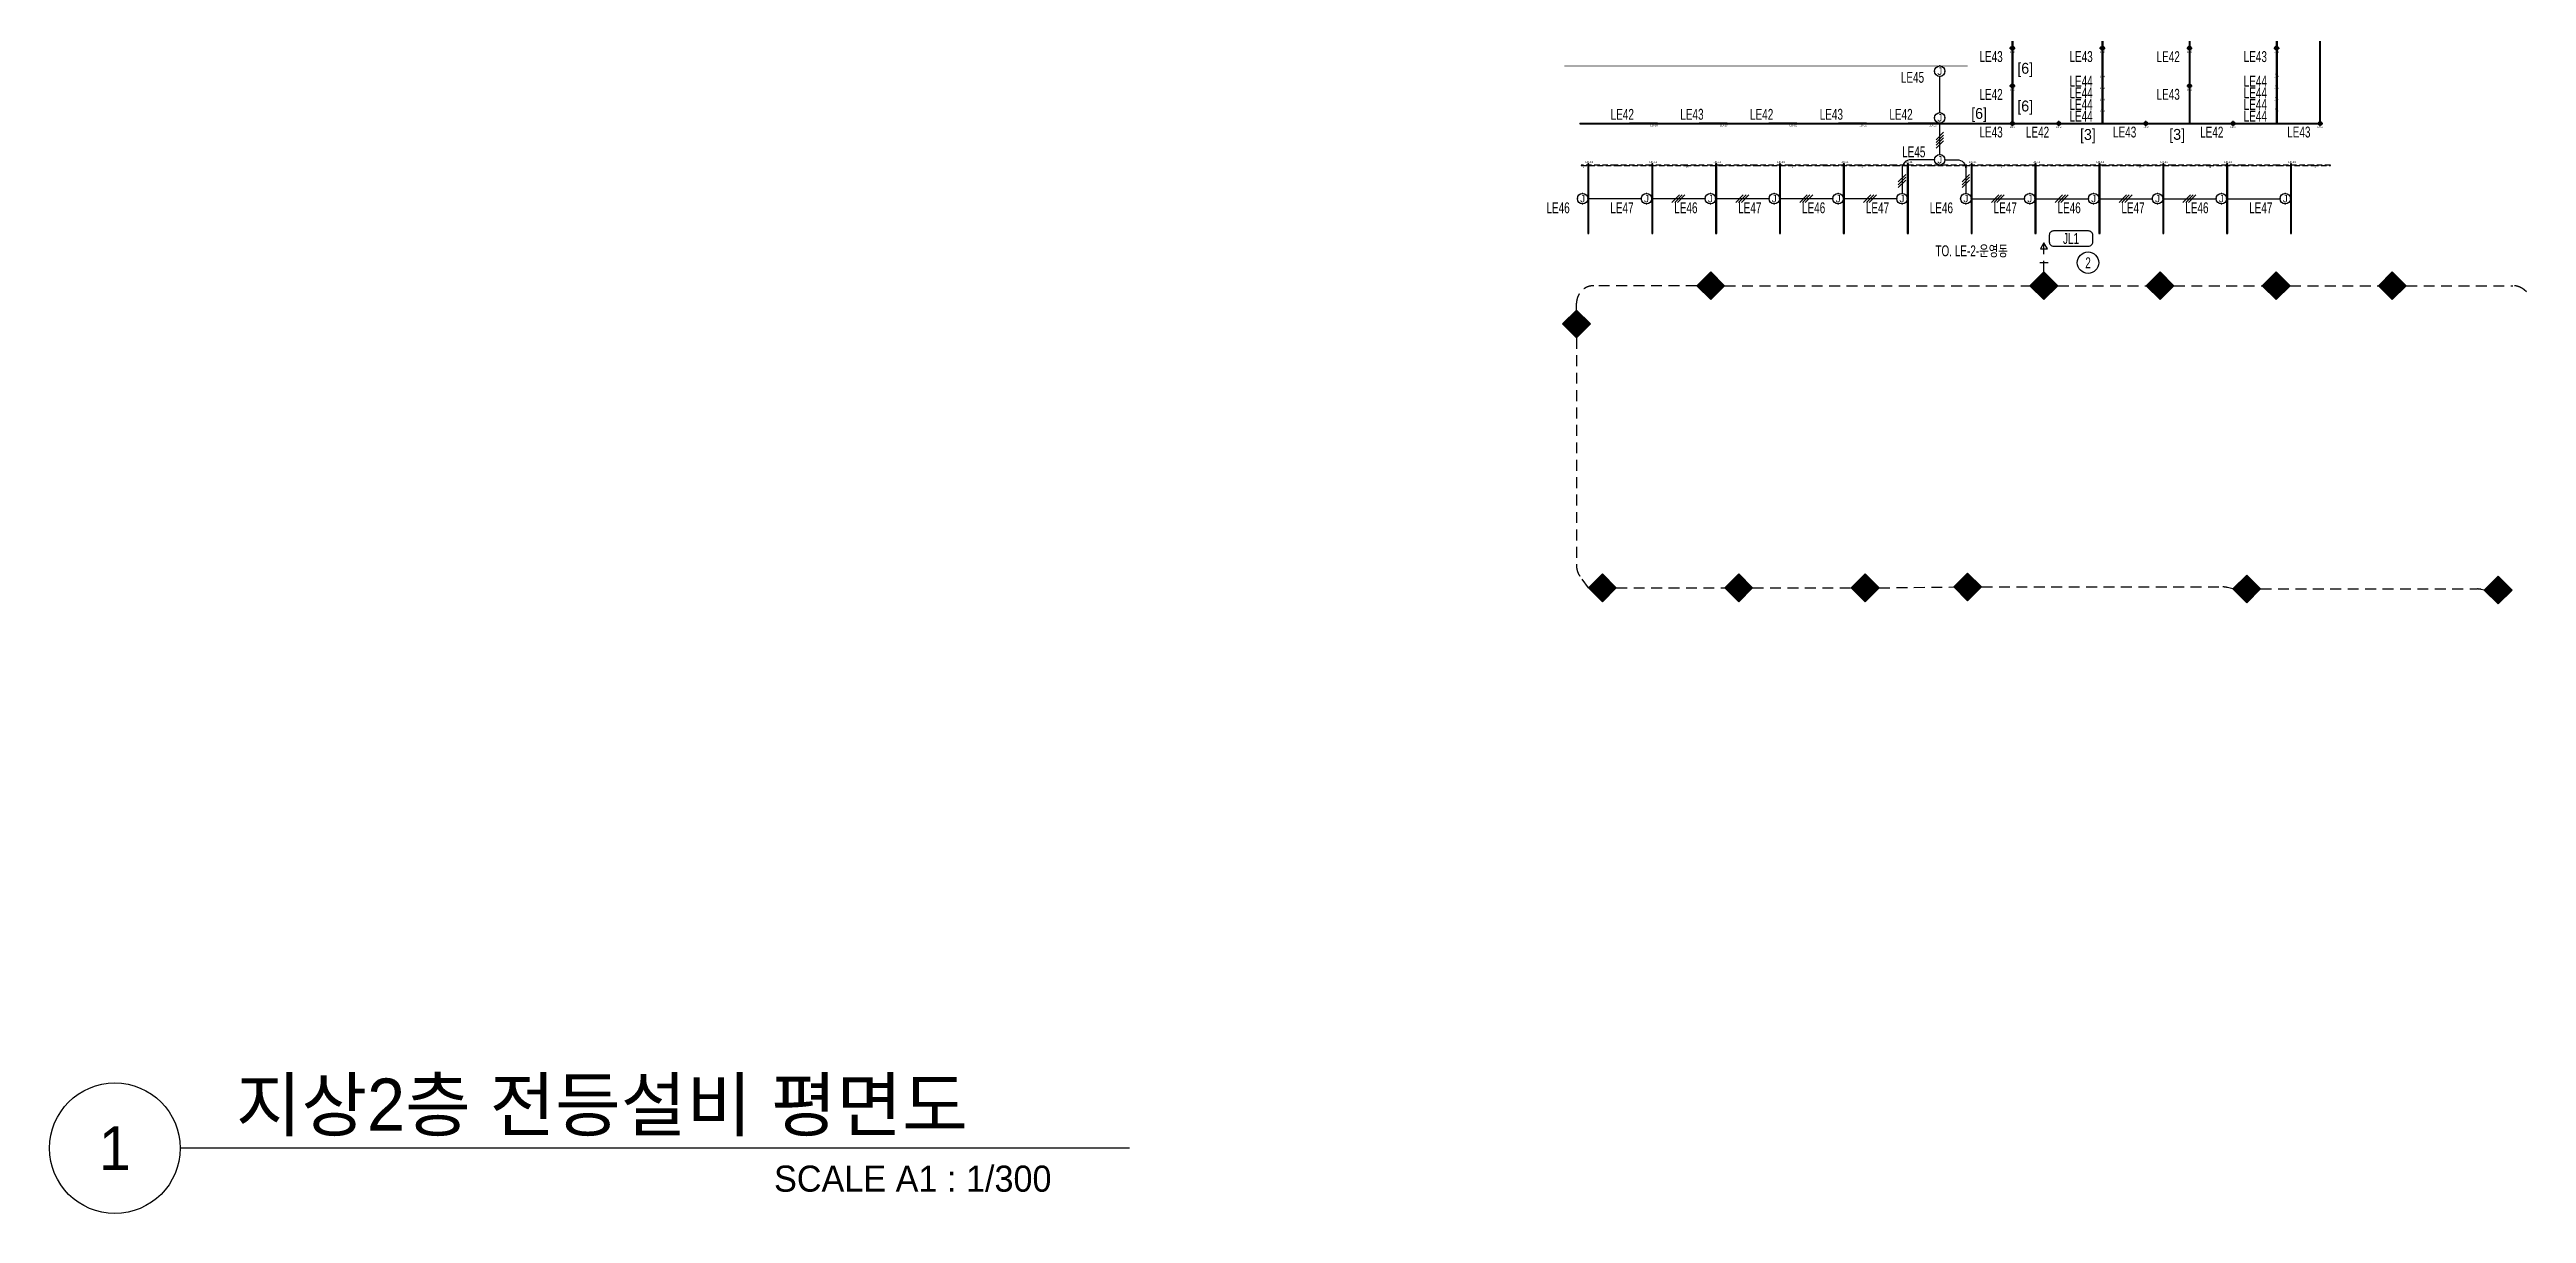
# Model space of a CAD drawing. Header units: millimetres. Extents: x 86947 to 500447, y -530175 to 1059536.
# Drawn here: x 93454 to 178760, y -169350 to -129245 of the extents above; entities that cross this region are included whole.
import ezdxf
from ezdxf.enums import TextEntityAlignment as Align

# ---------------------------------------------------------------- set-up
doc = ezdxf.new("R2010")
doc.units = ezdxf.units.MM
doc.header["$LTSCALE"] = 150
for name, pattern in [('CENTER2', [1.125, 0.75, -0.125, 0.125, -0.125]), ('CENTERX2', [4, 2.5, -0.5, 0.5, -0.5]), ('D2', [6.5, 2.5, -1.5, 2.5]), ('DASHED2', [0.375, 0.25, -0.125]), ('HIDEN', [0.1875, 0.125, -0.0625])]:
    doc.linetypes.add(name, pattern=pattern)
for name, color, linetype in [('------04 Lighting Switch', 2, 'Continuous'), ('------04 Number of Strands (가닥수)', 1, 'Continuous'), ('-----20 General Symbol', 3, 'Continuous'), ('-----21 Embeded Wire in Ceiling or Wall', 4, 'Continuous'), ('-----22 Embeded in Floor', 4, 'D2'), ('-----29 Indicator', 1, 'Continuous'), ('-----30 Text', 2, 'Continuous'), ('-----41 Drawing Title', 2, 'Continuous'), ('e', 1, 'Continuous'), ('I-C-LIGHT', 10, 'Continuous')]:
    doc.layers.add(name, color=color, linetype=linetype)
doc.layers.add('조경설비', color=9, linetype='Continuous', lineweight=0)
doc.styles.add('ELEC', font='')
doc.styles.get('ELEC').set_extended_font_data('Dotum')

# ---------------------------------------------------------------- blocks, each defined once
blk = doc.blocks.new('line pen')
at = {"layer": 'I-C-LIGHT', "color": 1, "linetype": 'CENTER2', "const_width": 5}
blk.add_lwpolyline([(1491820, 242497), (1492786, 242497)], dxfattribs=at)
at = {"layer": 'I-C-LIGHT', "color": 4}
blk.add_lwpolyline([(1491820, 242486), (1492786, 242486), (1492786, 242508), (1491820, 242508)], close=True, dxfattribs=at)
at = {"color": 9, "insert": (1492532, 242471), "char_height": 70, "width": 560.53, "attachment_point": 1, "line_spacing_factor": 0.45, "style": 'ELEC'}
blk.add_mtext('LD-10', dxfattribs=at)
blk = doc.blocks.new('l-pen3')
at = {"layer": 'I-C-LIGHT', "color": 1}
for p, q in [((1500900, 242206), (1500897, 242206)), ((1500953, 242206), (1500903, 242206)), ((1500928, 242236), (1500928, 242234)), ((1500928, 242181), (1500928, 242231)), ((1500928, 242175), (1500928, 242178)), ((1500956, 242206), (1500958, 242206))]:
    blk.add_line(p, q, dxfattribs=at)
at = {"layer": 'I-C-LIGHT', "color": 6}
blk.add_circle((1500928, 242206), 17.5, dxfattribs=at)
at = {"layer": 'I-C-LIGHT', "color": 9}
for radius in [12.5, 12]:
    blk.add_circle((1500928, 242206), radius, dxfattribs=at)
at = {"layer": 'I-C-LIGHT', "color": 9, "insert": (1500928, 242128), "char_height": 60, "width": 294.84, "attachment_point": 5, "style": 'ELEC'}
blk.add_mtext('LP-4', dxfattribs=at)
blk = doc.blocks.new('L-spot-2')
at = {"color": 2}
blk.add_lwpolyline([(1496158, 242399), (1496128, 242369), (1496158, 242339), (1496188, 242369)], close=True, dxfattribs=at)
at = {"layer": 'I-C-LIGHT', "color": 1}
for p, q in [((1496062, 242369), (1496253, 242369)), ((1496158, 242274), (1496158, 242465))]:
    blk.add_line(p, q, dxfattribs=at)
at = {"layer": 'I-C-LIGHT', "color": 4}
blk.add_circle((1496158, 242369), 65, dxfattribs=at)
at = {"layer": 'I-C-LIGHT', "color": 8}
blk.add_circle((1496158, 242369), 55.6, dxfattribs=at)
at = {"layer": 'I-C-LIGHT', "color": 9, "insert": (1496158, 242244), "char_height": 60, "width": 294.84, "attachment_point": 5, "style": 'ELEC'}
blk.add_mtext('LS-2', dxfattribs=at)
blk = doc.blocks.new('LD-11')
at = {"layer": 'I-C-LIGHT'}
blk.add_lwpolyline([(1470551, 221005), (1470551, 223405), (1470511, 223405), (1470511, 221005), (1470551, 221005)], dxfattribs=at)
blk.add_lwpolyline([(1470546, 221010), (1470546, 223400), (1470516, 223400), (1470516, 221010)], close=True, dxfattribs=at)
at = {"layer": 'I-C-LIGHT', "linetype": 'HIDEN', "ltscale": 2, "const_width": 10}
blk.add_lwpolyline([(1470531, 223400), (1470531, 221010)], dxfattribs=at)
at = {"color": 9, "insert": (1470430, 223504), "char_height": 70, "width": 560.53, "attachment_point": 1, "line_spacing_factor": 0.45, "style": 'ELEC'}
blk.add_mtext('LD-11', dxfattribs=at)
blk = doc.blocks.new('2F 인테리어')
at = {"layer": 'I-C-LIGHT', "color": 4}
for p, q in [((-88146, -127991), (-88146, -131795)), ((-85146, -128006), (-85146, -131699)), ((-82146, -127991), (-82146, -131795))]:
    blk.add_line(p, q, dxfattribs=at)
at = {"layer": 'I-C-LIGHT', "color": 1}
blk.add_line((-106146, -131780), (-106146, -131810), dxfattribs=at)
at = {"layer": 'I-C-LIGHT', "color": 1, "elevation": 0}
for points in [[(-106146, -131810), (-80631, -131810), (-80631, -127880), (-91261, -127880), (-91261, -131795)], [(-106146, -131780), (-80661, -131780), (-80661, -127910), (-91231, -127910), (-91231, -131795)]]:
    blk.add_lwpolyline(points, dxfattribs=at)
at = {"layer": 'I-C-LIGHT', "color": 4, "elevation": 0}
blk.add_lwpolyline([(-106146, -131795), (-80646, -131795), (-80646, -127895), (-91246, -127895), (-91246, -131795)], dxfattribs=at)
at = {"layer": 'I-C-LIGHT', "color": 1}
for points in [[(-88161, -127895), (-88161, -131795)], [(-88131, -127895), (-88131, -131795)], [(-85161, -127895), (-85161, -131795)], [(-85131, -127895), (-85131, -131795)], [(-82161, -127895), (-82161, -131795)], [(-82131, -127895), (-82131, -131795)]]:
    blk.add_lwpolyline(points, dxfattribs=at)
at = {"layer": 'I-C-LIGHT', "color": 10, "linetype": 'CENTERX2', "const_width": 15}
blk.add_lwpolyline([(-106676, -129815), (-106676, -129815), (-92786, -129815), (-92786, -129815)], dxfattribs=at)
at = {"layer": 'I-C-LIGHT', "linetype": 'DASHED2', "ltscale": 5, "elevation": 0}
for points in [[(-106093, -133245), (-104893, -133245), (-104893, -133225), (-106093, -133225)], [(-104893, -133245), (-103693, -133245), (-103693, -133225), (-104893, -133225)], [(-103693, -133245), (-102493, -133245), (-102493, -133225), (-103693, -133225)], [(-102493, -133245), (-101293, -133245), (-101293, -133225), (-102493, -133225)], [(-101293, -133245), (-100093, -133245), (-100093, -133225), (-101293, -133225)], [(-100093, -133245), (-98893, -133245), (-98893, -133225), (-100093, -133225)], [(-98893, -133245), (-97693, -133245), (-97693, -133225), (-98893, -133225)], [(-97693, -133245), (-96493, -133245), (-96493, -133225), (-97693, -133225)], [(-96493, -133245), (-95293, -133245), (-95293, -133225), (-96493, -133225)], [(-95293, -133245), (-94093, -133245), (-94093, -133225), (-95293, -133225)], [(-94093, -133245), (-92893, -133245), (-92893, -133225), (-94093, -133225)], [(-92893, -133245), (-91693, -133245), (-91693, -133225), (-92893, -133225)], [(-91693, -133245), (-90493, -133245), (-90493, -133225), (-91693, -133225)], [(-90493, -133245), (-89293, -133245), (-89293, -133225), (-90493, -133225)], [(-89293, -133245), (-88093, -133245), (-88093, -133225), (-89293, -133225)], [(-88093, -133245), (-86893, -133245), (-86893, -133225), (-88093, -133225)], [(-86893, -133245), (-85693, -133245), (-85693, -133225), (-86893, -133225)], [(-85693, -133245), (-84493, -133245), (-84493, -133225), (-85693, -133225)], [(-84493, -133245), (-83293, -133245), (-83293, -133225), (-84493, -133225)], [(-83293, -133245), (-82093, -133245), (-82093, -133225), (-83293, -133225)], [(-82093, -133245), (-80893, -133245), (-80893, -133225), (-82093, -133225)], [(-80893, -133245), (-80293, -133245), (-80293, -133225), (-80893, -133225)]]:
    blk.add_lwpolyline(points, close=True, dxfattribs=at)
at = {"layer": 'I-C-LIGHT'}
for name, p in [('L-spot-2', (-1587404, -371564, 0)), ('L-spot-2', (-1584304, -371564)), ('L-spot-2', (-1581304, -371564)), ('L-spot-2', (-1578304, -371564)), ('L-spot-2', (-1587404, -372864, 0)), ('l-pen3', (-1589074, -372301)), ('l-pen3', (-1589074, -372701)), ('L-spot-2', (-1581304, -372864)), ('l-pen3', (-1583074, -372301)), ('l-pen3', (-1583074, -372701)), ('l-pen3', (-1589074, -373101)), ('l-pen3', (-1589074, -373501)), ('l-pen3', (-1583074, -373101)), ('l-pen3', (-1583074, -373501)), ('line pen', (-1596250, -374292, 0)), ('line pen', (-1593850, -374292, 0)), ('line pen', (-1591450, -374292, 0)), ('line pen', (-1589050, -374292, 0)), ('line pen', (-1586650, -374292, 0)), ('L-spot-2', (-1587404, -374164, 0)), ('L-spot-2', (-1585804, -374164)), ('L-spot-2', (-1582804, -374164)), ('L-spot-2', (-1579804, -374164)), ('L-spot-2', (-1576804, -374164)), ('LD-11', (-1576378, -356590)), ('LD-11', (-1574178, -356590)), ('LD-11', (-1571976, -356590)), ('LD-11', (-1569777, -356590, 0)), ('LD-11', (-1567578, -356590)), ('LD-11', (-1565378, -356590)), ('LD-11', (-1563178, -356590)), ('LD-11', (-1560978, -356590)), ('LD-11', (-1558778, -356590)), ('LD-11', (-1556577, -356590)), ('LD-11', (-1554378, -356590)), ('LD-11', (-1552178, -356590))]:
    blk.add_blockref(name, p, dxfattribs=at)
at = {"layer": 'I-C-LIGHT', "color": 9, "char_height": 60, "width": 195.11, "attachment_point": 5, "style": 'ELEC'}
for insert in [(-106046, -133295), (-102444, -133295), (-98846, -133295), (-96446, -133295), (-92846, -133295), (-91647, -133295), (-86846, -133295), (-84446, -133295), (-80845, -133295)]:
    blk.add_mtext('T5', dxfattribs=dict(at, insert=insert))
blk = doc.blocks.new('O04')
blk.add_circle((0, 0), 150)
for p in [(-150, 0), (0, 150), (150, 0), (0, -150)]:
    blk.add_point(p)
at = {"style": 'ELEC'}
blk.add_text('J', height=214, dxfattribs=at).set_placement((0, 0), align=Align.MIDDLE)
blk = doc.blocks.new('*U47')
at = {"color": 0}
for p, q in [((-226, -106), (-14, 106)), ((-146, -106), (66, 106)), ((-66, -106), (146, 106)), ((14, -106), (226, 106))]:
    blk.add_line(p, q, dxfattribs=at)
blk = doc.blocks.new('*U44')
at = {"color": 0}
for p, q in [((-186, -106), (26, 106)), ((-106, -106), (106, 106)), ((-26, -106), (186, 106))]:
    blk.add_line(p, q, dxfattribs=at)
blk = doc.blocks.new('잔디조명')
blk.add_hatch(color=51).paths.add_polyline_path([(225724, 108050), (225244, 108530), (224764, 108050), (225244, 107570)])
at = {"color": 8}
for p, q in [((225244, 108530), (224764, 108050)), ((225724, 108050), (225244, 108530)), ((224764, 108050), (225244, 107570)), ((225244, 107570), (225724, 108050))]:
    blk.add_line(p, q, dxfattribs=at)
blk.add_lwpolyline([(225724, 108050), (225244, 108530), (224764, 108050), (225244, 107570)], close=True, dxfattribs=at)
blk = doc.blocks.new('비컨조명')
blk.add_hatch(color=240).paths.add_polyline_path([(234880, 112270), (234400, 112750), (233920, 112270), (234400, 111790)])
at = {"color": 8}
for p, q in [((234400, 112750), (233920, 112270)), ((233920, 112270), (234400, 111790)), ((234400, 111790), (234880, 112270))]:
    blk.add_line(p, q, dxfattribs=at)
at = {"color": 240}
blk.add_line((234880, 112270), (234400, 112750), dxfattribs=at)
blk.add_lwpolyline([(234880, 112270), (234400, 112750), (233920, 112270), (234400, 111790)], close=True, dxfattribs=at)
blk = doc.blocks.new('O07')
blk.add_lwpolyline([(0, -100), (173, 0), (0, 100)], close=True)

msp = doc.modelspace()

# ---------------------------------------------------------------- linework, layer by layer
at = {"layer": '-----21 Embeded Wire in Ceiling or Wall'}
for points in [[(158554, -131420), (158554, -130173)], [(158554, -132865), (158554, -131780)], [(148274, -134385), (146434, -134385)], [(150475, -134385), (148634, -134385)], [(152674, -134385), (150835, -134385)], [(154874, -134385), (153034, -134385)], [(157074, -134385), (155234, -134385)], [(159634, -134385), (161474, -134385)], [(161834, -134385), (163674, -134385)], [(164034, -134385), (165874, -134385)], [(166234, -134385), (168074, -134385)], [(168434, -134385), (170274, -134385)]]:
    msp.add_lwpolyline(points, dxfattribs=at)
for points in [[(158374, -133045), (157554, -133045, 0.414214), (157254, -133345), (157254, -134205)], [(158734, -133045), (159154, -133045, -0.414214), (159454, -133345), (159454, -134205)]]:
    msp.add_lwpolyline(points, format="xyb", dxfattribs=at)
at = {"layer": '-----22 Embeded in Floor'}
for p, q in [((162140, -136902), (162140, -135902)), ((146045, -138222), (146045, -137982)), ((150185, -137382), (146645, -137382)), ((151145, -137382), (161660, -137382)), ((162620, -137382), (165660, -137382)), ((166620, -137382), (169660, -137382)), ((170620, -137382), (173660, -137382)), ((174620, -137382), (178295, -137382)), ((178760, -137590), (178686, -137527)), ((146045, -139182), (146045, -147039)), ((146455, -147793), (146162, -147394)), ((147415, -147793), (151150, -147793)), ((152110, -147793), (155505, -147793)), ((156465, -147793), (159035, -147763)), ((159995, -147763), (168306, -147763)), ((168645, -147833), (168463, -147783)), ((169605, -147833), (177075, -147833)), ((177305, -147869), (177205, -147847))]:
    msp.add_line(p, q, dxfattribs=at)
for centre, start, end in [((146645, -137982), 90, 180), ((178295, -137982), 49.33228, 90), ((146645, -147039), 180, 216.35523), ((168306, -148363), 74.87216, 90), ((177075, -148433), 77.51747, 90)]:
    msp.add_arc(centre, 600, start, end, dxfattribs=at)
at = {"layer": '-----41 Drawing Title', "color": 7}
msp.add_line((130646, -167100), (97954, -167100), dxfattribs=at)
msp.add_circle((95704, -167100), 2250, dxfattribs=at)
at = {"color": 1, "linetype": 'Continuous'}
msp.add_lwpolyline([(162325, -135872, 0.414214), (162475, -136022), (163675, -136022, 0.414214), (163825, -135872), (163825, -135647, 0.414214), (163675, -135497), (162475, -135497, 0.414214), (162325, -135647)], format="xyb", close=True, dxfattribs=at)
at = {"color": 1}
msp.add_circle((163661, -136591), 371, dxfattribs=at)
at = {"layer": 'e', "elevation": 0}
msp.add_lwpolyline([(163290, -136591, 0, 0, 0), (162290, -136591, 45, 45, 0), (161990, -136591, 0, 0, 0)], format="xyseb", dxfattribs=at)

# ---------------------------------------------------------------- block references
at = {"layer": '------04 Lighting Switch'}
msp.add_blockref('2F 인테리어', (252300, 0), dxfattribs=at)
at = {"layer": '------04 Number of Strands (가닥수)', "xscale": -1.2, "yscale": 1.2, "zscale": 1.2, "rotation": 90}
for name, p in [('*U47', (158554, -132370)), ('*U44', (157254, -133775)), ('*U44', (159454, -133775))]:
    msp.add_blockref(name, p, dxfattribs=at)
at = {"layer": '------04 Number of Strands (가닥수)', "xscale": 1.2, "yscale": 1.2, "zscale": 1.2}
for p in [(149554, -134385), (151754, -134385), (153954, -134385), (156154, -134385), (160554, -134385), (162754, -134385), (164954, -134385), (167154, -134385)]:
    msp.add_blockref('*U44', p, dxfattribs=at)
at = {"layer": '-----20 General Symbol', "xscale": 1.2, "yscale": 1.2, "zscale": 1.2}
for p in [(158554, -129993), (158554, -131600), (158554, -133045), (146254, -134385), (148454, -134385), (150655, -134385), (152854, -134385), (155054, -134385), (157254, -134385), (159454, -134385), (161654, -134385), (163854, -134385), (166054, -134385), (168254, -134385), (170454, -134385)]:
    msp.add_blockref('O04', p, dxfattribs=at)
at = {"layer": '-----22 Embeded in Floor', "xscale": 1.199999999953434, "yscale": 1.199999999953434, "zscale": 1.199999999953434, "rotation": 90}
msp.add_blockref('O07', (162140, -136110), dxfattribs=at)
at = {"layer": '조경설비'}
for name, p in [('잔디조명', (-74579, -245432)), ('비컨조명', (-72260, -249652)), ('비컨조명', (-68260, -249652)), ('비컨조명', (-64260, -249652)), ('비컨조명', (-60260, -249652)), ('잔디조명', (-79199, -246752)), ('잔디조명', (-78309, -255843)), ('잔디조명', (-73615, -255843)), ('잔디조명', (-69259, -255843)), ('잔디조명', (-65729, -255813)), ('잔디조명', (-56119, -255883)), ('잔디조명', (-47459, -255919))]:
    msp.add_blockref(name, p, dxfattribs=at)

# ---------------------------------------------------------------- texts
at = {"layer": '------04 Lighting Switch', "style": 'ELEC', "width": 0.7}
for s, p in [('LE43', (160321, -129489, 0)), ('LE43', (163421, -129489)), ('LE42', (166421, -129489)), ('LE43', (169421, -129489)), ('LE45', (157614, -130206)), ('LE44', (163421, -130339)), ('LE44', (169421, -130339)), ('LE42', (147620, -131477, 0)), ('LE43', (150020, -131477, 0)), ('LE42', (152420, -131477, 0)), ('LE43', (154820, -131477, 0)), ('LE42', (157220, -131477, 0)), ('LE42', (160321, -130789, 0)), ('LE44', (163421, -130739)), ('LE44', (163421, -131139)), ('LE44', (163421, -131539)), ('LE43', (166421, -130789)), ('LE44', (169421, -130739)), ('LE44', (169421, -131139)), ('LE44', (169421, -131539)), ('LE43', (160321, -132089, 0)), ('LE42', (161921, -132089)), ('LE43', (164921, -132089)), ('LE42', (167921, -132089)), ('LE43', (170921, -132089)), ('LE45', (157658, -132776)), ('LE46', (145409, -134699, 0)), ('LE47', (147609, -134699, 0)), ('LE46', (149810, -134699)), ('LE47', (152010, -134699)), ('LE46', (154209, -134699, 0)), ('LE47', (156409, -134699)), ('LE46', (158609, -134699, 0)), ('LE47', (160809, -134699, 0)), ('LE46', (163009, -134699, 0)), ('LE47', (165210, -134699, 0)), ('LE46', (167409, -134699, 0)), ('LE47', (169609, -134699, 0))]:
    msp.add_text(s, height=375, dxfattribs=at).set_placement(p, align=Align.MIDDLE)
at = {"layer": '-----29 Indicator', "style": 'ELEC'}
for s, p in [('[6]', (161497, -129939)), ('[6]', (159909, -131494)), ('[6]', (161497, -131239)), ('[3]', (163656, -132220, 0)), ('[3]', (166730, -132216, 0))]:
    msp.add_text(s, height=375, dxfattribs=at).set_placement(p, align=Align.MIDDLE)
at = {"layer": '-----30 Text', "linetype": 'Continuous', "style": 'ELEC', "width": 0.7}
msp.add_text('2', height=375, dxfattribs=at).set_placement((163661, -136591), align=Align.MIDDLE)
at = {"layer": '-----41 Drawing Title', "color": 2, "style": 'ELEC'}
msp.add_text('지상2층 전등설비 평면도', height=1800, dxfattribs=at).set_placement((99872, -166500))
at = {"layer": '-----41 Drawing Title', "color": 7, "style": 'ELEC'}
msp.add_text('1', height=1500, dxfattribs=at).set_placement((95704, -167100), align=Align.MIDDLE)
at = {"layer": '-----41 Drawing Title', "style": 'ELEC'}
msp.add_text('SCALE A1 : 1/300', height=900, dxfattribs=at).set_placement((127962, -168600), align=Align.RIGHT)
at = {"linetype": 'Continuous', "style": 'ELEC', "width": 0.7}
msp.add_text('JL1', height=375, dxfattribs=at).set_placement((163075, -135760), align=Align.MIDDLE)
at = {"color": 0, "style": 'ELEC', "width": 0.7}
msp.add_text('TO. LE-2-운영동', height=375, dxfattribs=at).set_placement((158404, -136181), align=Align.MIDDLE_LEFT)

doc.saveas('drawing.dxf')
